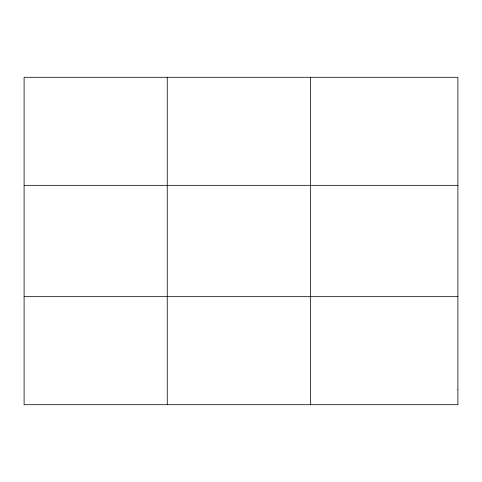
<?xml version="1.0" encoding="UTF-8"?>
<svg xmlns="http://www.w3.org/2000/svg" width="482" height="482" viewBox="0 0 482 482"><rect width="100%" height="100%" fill="white"/><g stroke="black" fill="none" stroke-linecap="round" stroke-linejoin="round"><path stroke-width="0.72" d="M167.254 77.289L167.254 404.711M310.408 77.289L310.408 404.711M24.1 185.335L457.9 185.335M24.1 296.665L457.9 296.665M457.9 389.275L457.9 404.711L24.1 404.711L24.1 77.289L457.9 77.289L457.9 389.275"/></g></svg>
